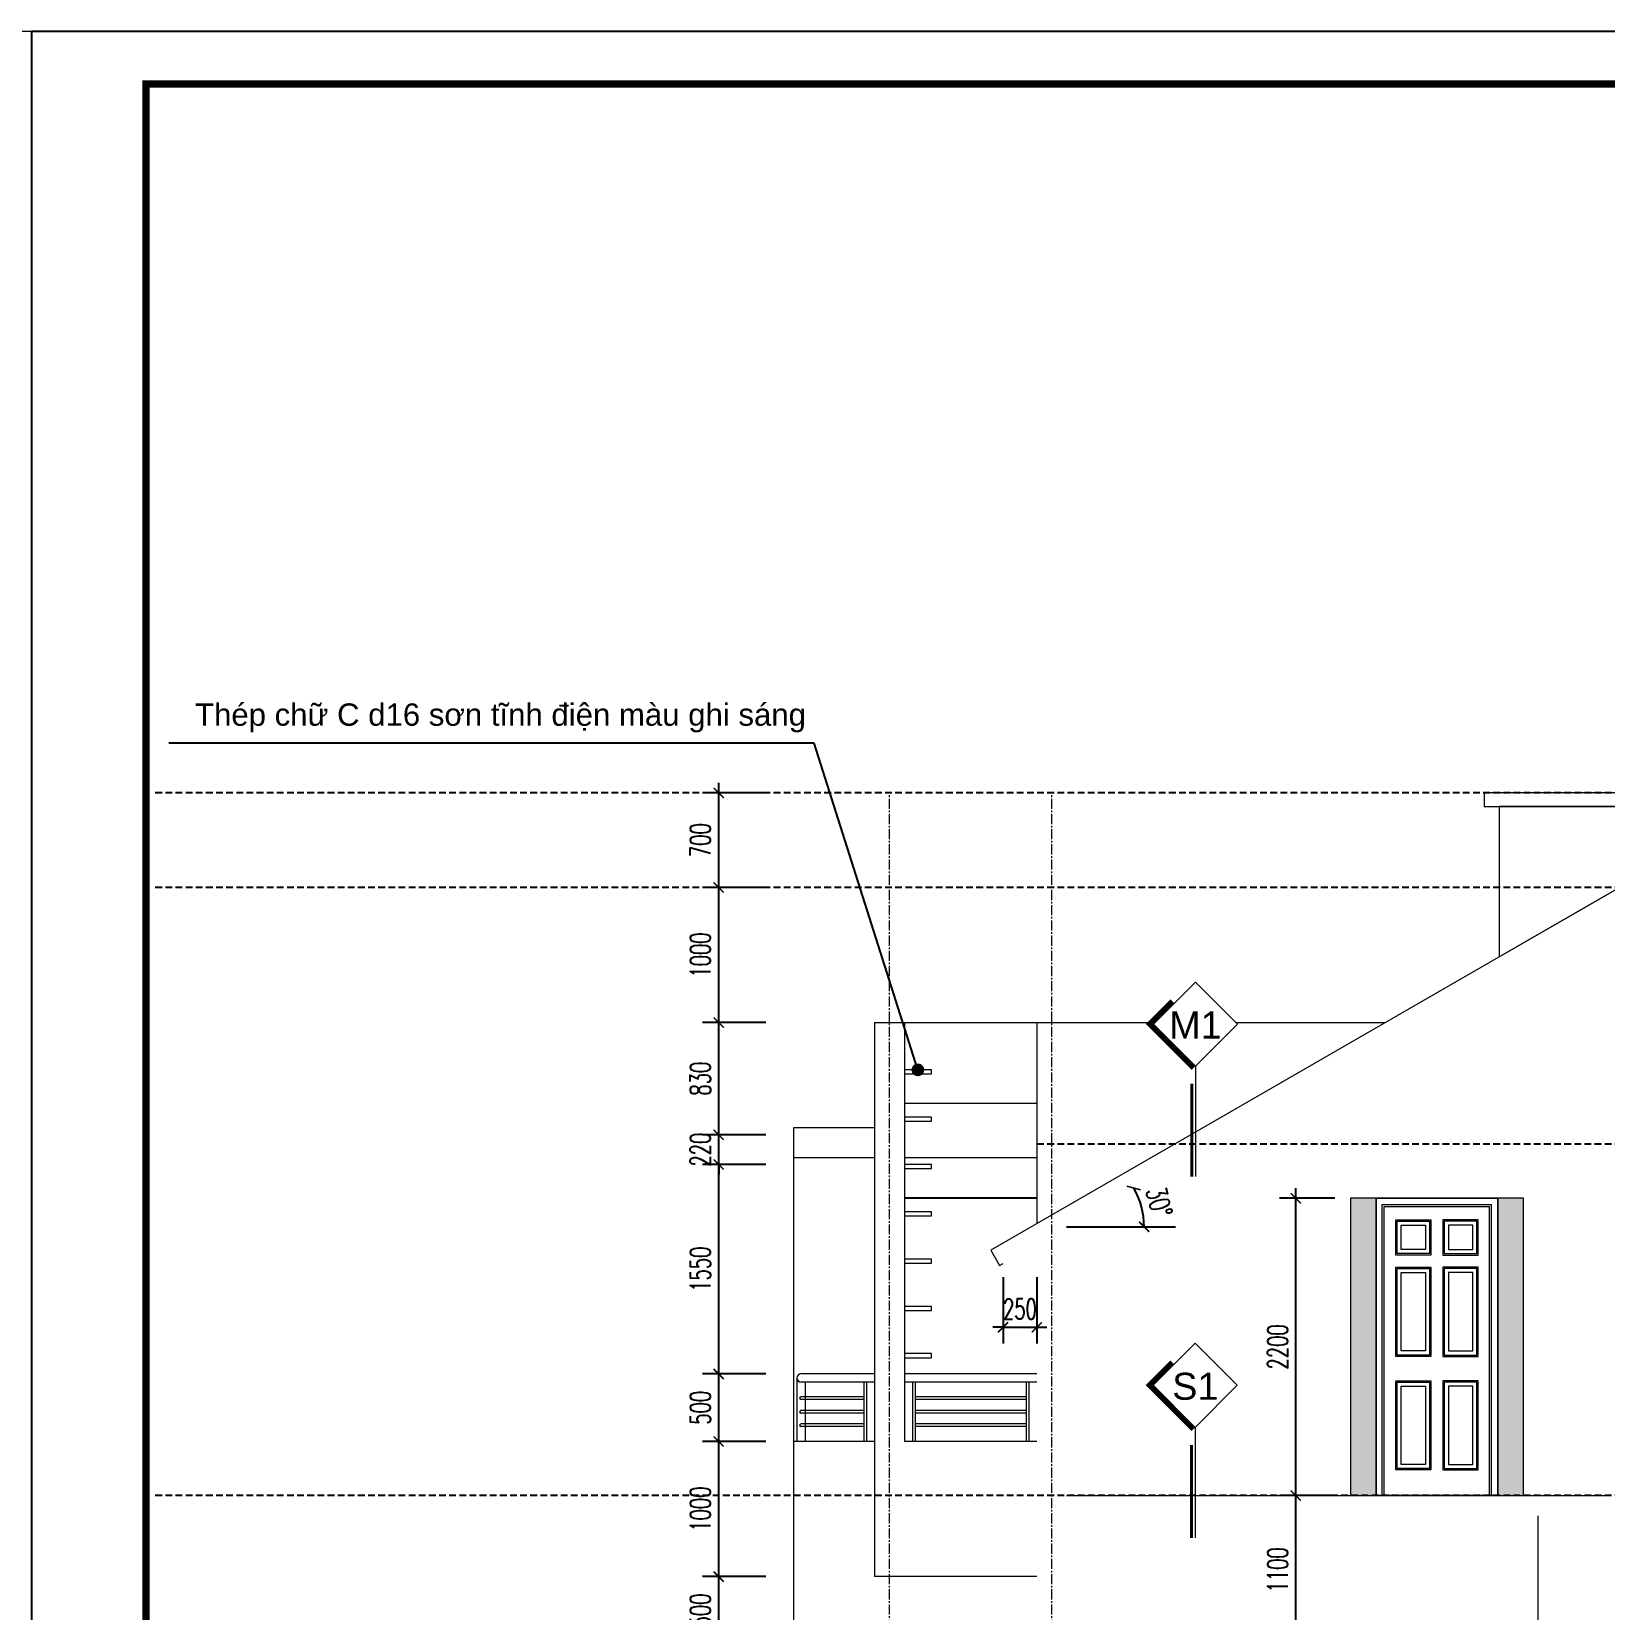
# Model space of a CAD drawing. Header units: millimetres. Extents: x -229618 to 2906, y -178063 to 96806.
# Drawn here: x -123107 to -111462, y -145055 to -133372 of the extents above; entities that cross this region are included whole.
import ezdxf
from ezdxf.enums import TextEntityAlignment as Align

# ---------------------------------------------------------------- set-up
doc = ezdxf.new("R2010")
doc.units = ezdxf.units.MM
doc.header["$LTSCALE"] = 200
doc.header["$MEASUREMENT"] = 0
doc.set_wipeout_variables(frame=1)
doc.header["$PDMODE"] = 3
doc.header["$PDSIZE"] = 50
for name, pattern in [('CENTER', [2, 1.25, -0.25, 0.25, -0.25]), ('CENTER2', [1.125, 0.75, -0.125, 0.125, -0.125]), ('DASHED2', [0.375, 0.25, -0.125])]:
    doc.linetypes.add(name, pattern=pattern)
doc.layers.get('0').update_dxf_attribs({"color": 95, "linetype": 'CONTINUOUS'})
doc.layers.get('DEFPOINTS').update_dxf_attribs({"linetype": 'CONTINUOUS'})
for name, color, linetype, lineweight in [('cat', 1, 'CONTINUOUS', 40), ('hatch', 250, 'CONTINUOUS', 5), ('nho', 252, 'CONTINUOUS', 15), ('thay', 7, 'CONTINUOUS', 18), ('tim', 18, 'CENTER2', 9)]:
    doc.layers.add(name, color=color, linetype=linetype, lineweight=lineweight)
for name, color, linetype in [('DIM', 251, 'CONTINUOUS'), ('KHUNGTEN', 7, 'CONTINUOUS'), ('TEXT', 33, 'CONTINUOUS'), ('TRUC', 251, 'CENTER'), ('VAT-LIEU', 251, 'CONTINUOUS')]:
    doc.layers.add(name, color=color, linetype=linetype)
doc.layers.add('in', color=203, linetype='CONTINUOUS', lineweight=5, plot=False)
doc.styles.add('Arial iso', font='vnarial_0.ttf')
doc.styles.add('CHU HOA Day', font='Vharial_0.ttf')
doc.styles.add('Scale', font='vnsimli.shx', dxfattribs={"width": 0.65, "bigfont": 'bigfont.shx'})
doc.dimstyles.new('Scale', dxfattribs={"dimscale": 75, "dimtxt": 2, "dimasz": 1, "dimexe": 1.6, "dimexo": 0, "dimgap": 0.8, "dimtad": 1, "dimdec": 0, "dimzin": 0, "dimdsep": 46, "dimtxsty": 'Scale', "dimblk": 'ARCHTICK', "dimcen": 0.1, "dimdle": 1, "dimclrd": 256, "dimclre": 256, "dimclrt": 3, "dimadec": 0, "dimazin": 0, "dimtfac": 1, "dimtdec": 0, "dimtix": 1, "dimtmove": 2, "dimatfit": 3, "dimldrblk": 'ARCHTICK', "dimfxl": 0, "dimtolj": 1, "dimtzin": 0, "dimarcsym": 0})

# ---------------------------------------------------------------- blocks, each defined once
blk = doc.blocks.new('KhungA3')
at = {"layer": 'DEFPOINTS', "color": 8}
blk.add_lwpolyline([(-3.74, 3.81), (416.31, 3.81), (416.31, 300.81), (-3.74, 300.81)], close=True, dxfattribs=at)
at = {"layer": 'KHUNGTEN', "color": 4, "const_width": 0.724}
blk.add_lwpolyline([(7.54, 8.99), (411.13, 8.99), (411.13, 295.64), (7.54, 295.64)], close=True, dxfattribs=at)
blk = doc.blocks.new('D1')
for p, q in [((855, 2155), (45, 2155)), ((45, 0), (45, 2155)), ((60, 0), (60, 2140)), ((840, 2140), (60, 2140)), ((840, 0), (840, 2140)), ((855, 0), (855, 2155)), ((0, 0), (900, 0))]:
    blk.add_line(p, q)
for points in [[(900, 0), (900, 2200), (0, 2200), (0, 0)], [(405, 2040), (405, 1780), (145, 1780), (145, 2040), (405, 2040)], [(495, 2040), (495, 1780), (755, 1780), (755, 2040), (495, 2040)], [(405, 1690), (405, 1030), (145, 1030), (145, 1690), (405, 1690)], [(495, 1690), (495, 1030), (755, 1030), (755, 1690), (495, 1690)], [(45, 1220), (45, 1290)], [(405, 850), (405, 190), (145, 190), (145, 850), (405, 850)], [(495, 850), (495, 190), (755, 190), (755, 850), (495, 850)]]:
    blk.add_lwpolyline(points)
for points in [[(395, 2030), (395, 1790), (155, 1790), (155, 2030)], [(365, 2000), (365, 1820), (185, 1820), (185, 2000)], [(505, 2030), (505, 1790), (745, 1790), (745, 2030)], [(535, 2000), (535, 1820), (715, 1820), (715, 2000)], [(395, 1680), (395, 1040), (155, 1040), (155, 1680)], [(365, 1650), (365, 1070), (185, 1070), (185, 1650)], [(505, 1680), (505, 1040), (745, 1040), (745, 1680)], [(535, 1650), (535, 1070), (715, 1070), (715, 1650)], [(395, 840), (395, 200), (155, 200), (155, 840)], [(505, 840), (505, 200), (745, 200), (745, 840)], [(365, 810), (365, 230), (185, 230), (185, 810)], [(535, 810), (535, 230), (715, 230), (715, 810)]]:
    blk.add_lwpolyline(points, close=True)
at = {"const_width": 7.5}
for points in [[(45, 1892), (45, 1962)], [(45, 178), (45, 248)]]:
    blk.add_lwpolyline(points, dxfattribs=at)
blk = doc.blocks.new('_ArchTick')
at = {"color": 0, "linetype": 'ByBlock', "const_width": 0.15}
blk.add_lwpolyline([(-0.5, -0.5), (0.5, 0.5)], dxfattribs=at)
blk = doc.blocks.new('*D2475')
at = {"layer": 'DEFPOINTS', "color": 0, "linetype": 'Continuous'}
for p in [(-118023, -144805), (-117674, -144805), (-117674, -145305)]:
    blk.add_point(p, dxfattribs=at)
at = {"layer": 'DIM', "linetype": 'Continuous', "lineweight": -2}
for p, q in [((-118023, -145380), (-118023, -144730)), ((-117674, -144805), (-118143, -144805)), ((-117674, -145305), (-118143, -145305))]:
    blk.add_line(p, q, dxfattribs=at)
at = {"layer": 'DIM', "linetype": 'Continuous', "lineweight": -2, "xscale": 75, "yscale": 75, "zscale": 75}
for p, rotation in [((-118023, -144805), 90), ((-118023, -145305), 270)]:
    blk.add_blockref('_ArchTick', p, dxfattribs=dict(at, rotation=rotation))
at = {"layer": 'DIM', "color": 3, "linetype": 'Continuous', "insert": (-118158, -145055), "char_height": 150, "attachment_point": 5, "rotation": 90, "style": 'Scale'}
blk.add_mtext('\\A1;500', dxfattribs=at)
blk = doc.blocks.new('*D2476')
at = {"layer": 'DEFPOINTS', "color": 0, "linetype": 'Continuous'}
for p in [(-118023, -143805), (-117674, -143805), (-117674, -144805)]:
    blk.add_point(p, dxfattribs=at)
at = {"layer": 'DIM', "linetype": 'Continuous', "lineweight": -2}
for p, q in [((-117674, -143805), (-118143, -143805)), ((-118023, -144880), (-118023, -143730)), ((-117674, -144805), (-118143, -144805))]:
    blk.add_line(p, q, dxfattribs=at)
at = {"layer": 'DIM', "linetype": 'Continuous', "lineweight": -2, "xscale": 75, "yscale": 75, "zscale": 75}
for p, rotation in [((-118023, -143805), 90), ((-118023, -144805), 270)]:
    blk.add_blockref('_ArchTick', p, dxfattribs=dict(at, rotation=rotation))
at = {"layer": 'DIM', "color": 3, "linetype": 'Continuous', "insert": (-118158, -144305), "char_height": 150, "attachment_point": 5, "rotation": 90, "style": 'Scale'}
blk.add_mtext('\\A1;1000', dxfattribs=at)
blk = doc.blocks.new('*D2477')
at = {"layer": 'DEFPOINTS', "color": 0, "linetype": 'Continuous'}
for p in [(-118023, -143305), (-117674, -143305), (-117674, -143805)]:
    blk.add_point(p, dxfattribs=at)
at = {"layer": 'DIM', "linetype": 'Continuous', "lineweight": -2}
for p, q in [((-118023, -143880), (-118023, -143230)), ((-117674, -143305), (-118143, -143305)), ((-117674, -143805), (-118143, -143805))]:
    blk.add_line(p, q, dxfattribs=at)
at = {"layer": 'DIM', "linetype": 'Continuous', "lineweight": -2, "xscale": 75, "yscale": 75, "zscale": 75}
for p, rotation in [((-118023, -143305), 90), ((-118023, -143805), 270)]:
    blk.add_blockref('_ArchTick', p, dxfattribs=dict(at, rotation=rotation))
at = {"layer": 'DIM', "color": 3, "linetype": 'Continuous', "insert": (-118158, -143555), "char_height": 150, "attachment_point": 5, "rotation": 90, "style": 'Scale'}
blk.add_mtext('\\A1;500', dxfattribs=at)
blk = doc.blocks.new('*D2478')
at = {"layer": 'DEFPOINTS', "color": 0, "linetype": 'Continuous'}
for p in [(-118023, -141755), (-117674, -141755), (-117674, -143305)]:
    blk.add_point(p, dxfattribs=at)
at = {"layer": 'DIM', "linetype": 'Continuous', "lineweight": -2}
for p, q in [((-118023, -143380), (-118023, -141680)), ((-117674, -141755), (-118143, -141755)), ((-117674, -143305), (-118143, -143305))]:
    blk.add_line(p, q, dxfattribs=at)
at = {"layer": 'DIM', "linetype": 'Continuous', "lineweight": -2, "xscale": 75, "yscale": 75, "zscale": 75}
for p, rotation in [((-118023, -141755), 90), ((-118023, -143305), 270)]:
    blk.add_blockref('_ArchTick', p, dxfattribs=dict(at, rotation=rotation))
at = {"layer": 'DIM', "color": 3, "linetype": 'Continuous', "insert": (-118158, -142530), "char_height": 150, "attachment_point": 5, "rotation": 90, "style": 'Scale'}
blk.add_mtext('\\A1;1550', dxfattribs=at)
blk = doc.blocks.new('*D2479')
at = {"layer": 'DEFPOINTS', "color": 0, "linetype": 'Continuous'}
for p in [(-118023, -141535), (-117674, -141535), (-117674, -141755)]:
    blk.add_point(p, dxfattribs=at)
at = {"layer": 'DIM', "linetype": 'Continuous', "lineweight": -2}
for p, q in [((-118023, -141535), (-118023, -141460)), ((-117674, -141535), (-118143, -141535)), ((-118023, -141755), (-118023, -141535)), ((-117674, -141755), (-118143, -141755)), ((-118023, -141755), (-118023, -141830))]:
    blk.add_line(p, q, dxfattribs=at)
at = {"layer": 'DIM', "linetype": 'Continuous', "lineweight": -2, "xscale": 75, "yscale": 75, "zscale": 75}
for p, rotation in [((-118023, -141535), 270), ((-118023, -141755), 90)]:
    blk.add_blockref('_ArchTick', p, dxfattribs=dict(at, rotation=rotation))
at = {"layer": 'DIM', "color": 3, "linetype": 'Continuous', "insert": (-118158, -141645), "char_height": 150, "attachment_point": 5, "rotation": 90, "style": 'Scale'}
blk.add_mtext('\\A1;220', dxfattribs=at)
blk = doc.blocks.new('*D2480')
at = {"layer": 'DEFPOINTS', "color": 0, "linetype": 'Continuous'}
for p in [(-118023, -140705), (-117674, -140705), (-117674, -141535)]:
    blk.add_point(p, dxfattribs=at)
at = {"layer": 'DIM', "linetype": 'Continuous', "lineweight": -2}
for p, q in [((-118023, -141610), (-118023, -140630)), ((-117674, -140705), (-118143, -140705)), ((-117674, -141535), (-118143, -141535))]:
    blk.add_line(p, q, dxfattribs=at)
at = {"layer": 'DIM', "linetype": 'Continuous', "lineweight": -2, "xscale": 75, "yscale": 75, "zscale": 75}
for p, rotation in [((-118023, -140705), 90), ((-118023, -141535), 270)]:
    blk.add_blockref('_ArchTick', p, dxfattribs=dict(at, rotation=rotation))
at = {"layer": 'DIM', "color": 3, "linetype": 'Continuous', "insert": (-118158, -141120), "char_height": 150, "attachment_point": 5, "rotation": 90, "style": 'Scale'}
blk.add_mtext('\\A1;830', dxfattribs=at)
blk = doc.blocks.new('*D2481')
at = {"layer": 'DEFPOINTS', "color": 0, "linetype": 'Continuous'}
for p in [(-118023, -139705), (-117674, -139705), (-117674, -140705)]:
    blk.add_point(p, dxfattribs=at)
at = {"layer": 'DIM', "linetype": 'Continuous', "lineweight": -2}
for p, q in [((-117674, -139705), (-118143, -139705)), ((-118023, -140780), (-118023, -139630)), ((-117674, -140705), (-118143, -140705))]:
    blk.add_line(p, q, dxfattribs=at)
at = {"layer": 'DIM', "linetype": 'Continuous', "lineweight": -2, "xscale": 75, "yscale": 75, "zscale": 75}
for p, rotation in [((-118023, -139705), 90), ((-118023, -140705), 270)]:
    blk.add_blockref('_ArchTick', p, dxfattribs=dict(at, rotation=rotation))
at = {"layer": 'DIM', "color": 3, "linetype": 'Continuous', "insert": (-118158, -140205), "char_height": 150, "attachment_point": 5, "rotation": 90, "style": 'Scale'}
blk.add_mtext('\\A1;1000', dxfattribs=at)
blk = doc.blocks.new('*D2482')
at = {"layer": 'DEFPOINTS', "color": 0, "linetype": 'Continuous'}
for p in [(-118023, -139005), (-117674, -139005), (-117674, -139705)]:
    blk.add_point(p, dxfattribs=at)
at = {"layer": 'DIM', "linetype": 'Continuous', "lineweight": -2}
for p, q in [((-117674, -139005), (-118143, -139005)), ((-118023, -139780), (-118023, -138930)), ((-117674, -139705), (-118143, -139705))]:
    blk.add_line(p, q, dxfattribs=at)
at = {"layer": 'DIM', "linetype": 'Continuous', "lineweight": -2, "xscale": 75, "yscale": 75, "zscale": 75}
for p, rotation in [((-118023, -139005), 90), ((-118023, -139705), 270)]:
    blk.add_blockref('_ArchTick', p, dxfattribs=dict(at, rotation=rotation))
at = {"layer": 'DIM', "color": 3, "linetype": 'Continuous', "insert": (-118158, -139355), "char_height": 150, "attachment_point": 5, "rotation": 90, "style": 'Scale'}
blk.add_mtext('\\A1;700', dxfattribs=at)
blk = doc.blocks.new('*D2487')
at = {"layer": 'DEFPOINTS', "color": 0, "linetype": 'Continuous'}
for p in [(-113753, -144205), (-113464, -144205), (-113464, -145305)]:
    blk.add_point(p, dxfattribs=at)
at = {"layer": 'DIM', "linetype": 'Continuous', "lineweight": -2}
for p, q in [((-113753, -145380), (-113753, -144130)), ((-113464, -144205), (-113873, -144205)), ((-113464, -145305), (-113873, -145305))]:
    blk.add_line(p, q, dxfattribs=at)
at = {"layer": 'DIM', "linetype": 'Continuous', "lineweight": -2, "xscale": 75, "yscale": 75, "zscale": 75}
for p, rotation in [((-113753, -144205), 90), ((-113753, -145305), 270)]:
    blk.add_blockref('_ArchTick', p, dxfattribs=dict(at, rotation=rotation))
at = {"layer": 'DIM', "color": 3, "linetype": 'Continuous', "insert": (-113888, -144755), "char_height": 150, "attachment_point": 5, "rotation": 90, "style": 'Scale'}
blk.add_mtext('\\A1;1100', dxfattribs=at)
blk = doc.blocks.new('*D2488')
at = {"layer": 'DEFPOINTS', "color": 0, "linetype": 'Continuous'}
for p in [(-113753, -142005), (-113464, -142005), (-113464, -144205)]:
    blk.add_point(p, dxfattribs=at)
at = {"layer": 'DIM', "linetype": 'Continuous', "lineweight": -2}
for p, q in [((-113753, -144280), (-113753, -141930)), ((-113464, -142005), (-113873, -142005)), ((-113464, -144205), (-113873, -144205))]:
    blk.add_line(p, q, dxfattribs=at)
at = {"layer": 'DIM', "linetype": 'Continuous', "lineweight": -2, "xscale": 75, "yscale": 75, "zscale": 75}
for p, rotation in [((-113753, -142005), 90), ((-113753, -144205), 270)]:
    blk.add_blockref('_ArchTick', p, dxfattribs=dict(at, rotation=rotation))
at = {"layer": 'DIM', "color": 3, "linetype": 'Continuous', "insert": (-113888, -143105), "char_height": 150, "attachment_point": 5, "rotation": 90, "style": 'Scale'}
blk.add_mtext('\\A1;2200', dxfattribs=at)
blk = doc.blocks.new('kyhieu1')
at = {"layer": 'cat', "ltscale": 600}
blk.add_line((27, -131), (27, -817), dxfattribs=at)
at = {"color": 15, "linetype": 'Continuous'}
blk.add_wipeout([(0, 0), (311, 311), (0, 622), (-311, 311)], dxfattribs=at).dxf.layer = 'thay'
at = {"linetype": 'Continuous'}
blk.add_wipeout([(0, 622), (-311, 311), (0, 0), (311, 311)], dxfattribs=at).dxf.layer = 'DIM'
at = {"layer": 'thay', "ltscale": 600}
blk.add_line((0, 0), (0, -817), dxfattribs=at)
at = {"layer": 'thay', "color": 15, "linetype": 'Continuous'}
blk.add_lwpolyline([(0, 0), (311, 311), (0, 622), (-311, 311)], close=True, dxfattribs=at)
at = {"layer": 'thay', "color": 1, "linetype": 'Continuous', "const_width": 40}
blk.add_lwpolyline([(14, -14), (339, 311), (170, 481)], dxfattribs=at)
at = {"layer": 'TEXT', "style": 'CHU HOA Day'}
blk.add_attdef('N1', text='', height=200, dxfattribs=at).set_placement((0, 304), align=Align.MIDDLE)
blk = doc.blocks.new('*D2511')
at = {"layer": 'DEFPOINTS', "color": 0}
for p in [(-111359, -139855), (-114884, -142117), (-115449, -142216), (-114643, -142216), (-115919, -142488)]:
    blk.add_point(p, dxfattribs=at)
at = {"layer": 'DIM', "lineweight": -2}
blk.add_arc((-115449, -142216), 574, 0, 30, dxfattribs=at)
at = {"layer": 'DIM', "lineweight": -2, "xscale": 75, "yscale": 75, "zscale": 75}
for p, rotation in [((-114952, -141929), 120.000000000005), ((-114875, -142216), 270.0000000000002)]:
    blk.add_blockref('_ArchTick', p, dxfattribs=dict(at, rotation=rotation))
at = {"layer": 'DIM', "color": 3, "insert": (-114764, -142033), "char_height": 150, "attachment_point": 5, "rotation": 285, "style": 'Scale'}
blk.add_mtext('\\A1;30°', dxfattribs=at)
blk = doc.blocks.new('*D2954')
at = {"layer": 'DEFPOINTS', "color": 0}
for p in [(-115919, -142590), (-115669, -142590), (-115669, -142960)]:
    blk.add_point(p, dxfattribs=at)
at = {"layer": 'DIM', "lineweight": -2}
for p, q in [((-115919, -142590), (-115919, -143080)), ((-115669, -142590), (-115669, -143080)), ((-115919, -142960), (-115994, -142960)), ((-115919, -142960), (-115669, -142960)), ((-115669, -142960), (-115594, -142960))]:
    blk.add_line(p, q, dxfattribs=at)
at = {"layer": 'DIM', "lineweight": -2, "xscale": 75, "yscale": 75, "zscale": 75}
blk.add_blockref('_ArchTick', (-115919, -142960), dxfattribs=at)
at = {"layer": 'DIM', "lineweight": -2, "xscale": 75, "yscale": 75, "zscale": 75, "rotation": 180}
blk.add_blockref('_ArchTick', (-115669, -142960), dxfattribs=at)
at = {"layer": 'DIM', "color": 3, "insert": (-115794, -142825), "char_height": 150, "attachment_point": 5, "style": 'Scale'}
blk.add_mtext('\\A1;250', dxfattribs=at)

msp = doc.modelspace()

# ---------------------------------------------------------------- hatches: boundary and pattern name
at = {"layer": 'hatch', "linetype": 'Continuous'}
h = msp.add_hatch(dxfattribs=at)
h.set_pattern_fill('AR-CONC,_O', color=256, scale=15)
h.set_pattern_definition([(130, (-49062.475, -144204.865), (-107.58903, -9.41282), [11.25, -123.75]), (185, (-49062.48, -144204.86), (20.8127, 112.82882), [9, -99]), (79.5486, (-49071.44, -144205.65), (-86.7764, 103.41593), [9.56103, -105.17132]), (133.8158, (-49062.48, -144174.86), (-160.08616, -24.82785), [16.875, -185.625]), (83.3644, (-49075.82, -144176.93), (-140.1994, 146.11768), [14.34154, -157.75695]), (188.8158, (-49062.48, -144174.86), (-140.1993, 146.1178), [13.5, -148.5]), (159, (-49077.475, -144182.365), (-89.53606, -60.39283), [11.25, -123.75]), (214, (-49077.48, -144182.36), (-36.4973, 108.7725), [9, -99]), (108.5486, (-49084.94, -144187.4), (-126.0334, 48.37957), [9.56103, -105.17132]), (142.5, (-49062.475, -144204.865), (-1.823978, 49.934078), [0, -97.8, 0, -100.5, 0, -99.375]), (172.5, (-49062.475, -144204.865), (-39.46043, 59.161757), [0, -57.3, 0, -95.55, 0, -37.875]), (212.5, (-49029.025, -144204.865), (-80.073365, -3.38323), [0, -37.5, 0, -117, 0, -155.25]), (222.5, (-49014.025, -144204.865), (-87.477925, 15.01575), [0, -48.75, 0, -77.7, 0, -110.25])])
h.paths.add_polyline_path([(-113348.9, -142004.9), (-113158.9, -142004.9), (-113158.9, -144204.9), (-113348.9, -144204.9)])
h.paths.add_polyline_path([(-112258.9, -142004.9), (-112068.9, -142004.9), (-112068.9, -144204.9), (-112258.9, -144204.9)])

# ---------------------------------------------------------------- linework, layer by layer
at = {"layer": 'DIM'}
msp.add_line((-115448.9, -142216.2), (-114643, -142216.2), dxfattribs=at)
at = {"layer": 'in', "linetype": 'Continuous'}
for points in [[(-154609.9, -155646.6), (-123106.7, -155646.6), (-123106.7, -133371.6), (-154609.9, -133371.6)], [(-123106.7, -155646.6), (-91603.5, -155646.6), (-91603.5, -133371.6), (-123106.7, -133371.6)]]:
    msp.add_lwpolyline(points, close=True, dxfattribs=at)
at = {"layer": 'nho', "linetype": 'Continuous'}
for p, q in [((-117443.9, -143334.9), (-117443.9, -143804.9)), ((-117383.9, -143364.9), (-117383.9, -143804.9)), ((-116948.9, -143364.9), (-116948.9, -143804.9)), ((-116928.9, -143364.9), (-116928.9, -143804.9)), ((-116588.9, -143364.9), (-116588.9, -143804.9)), ((-116568.9, -143364.9), (-116568.9, -143804.9)), ((-115748.9, -143364.9), (-115748.9, -143804.9)), ((-115728.9, -143364.9), (-115728.9, -143804.9)), ((-116948.9, -143474.9), (-117413.9, -143474.9)), ((-116948.9, -143494.9), (-117413.9, -143494.9)), ((-116948.9, -143574.9), (-117413.9, -143574.9)), ((-115748.9, -143474.9), (-116568.9, -143474.9)), ((-115748.9, -143494.9), (-116568.9, -143494.9)), ((-115748.9, -143574.9), (-116568.9, -143574.9)), ((-116948.9, -143594.9), (-117413.9, -143594.9)), ((-116948.9, -143674.9), (-117413.9, -143674.9)), ((-116948.9, -143694.9), (-117413.9, -143694.9)), ((-115748.9, -143594.9), (-116568.9, -143594.9)), ((-115748.9, -143674.9), (-116568.9, -143674.9)), ((-115748.9, -143694.9), (-116568.9, -143694.9))]:
    msp.add_line(p, q, dxfattribs=at)
for points in [[(-116648.9, -141084.9), (-116448.9, -141084.9), (-116448.9, -141054.9), (-116648.9, -141054.9)], [(-116648.9, -141434.9), (-116448.9, -141434.9), (-116448.9, -141404.9), (-116648.9, -141404.9)], [(-116648.9, -141784.9), (-116448.9, -141784.9), (-116448.9, -141754.9), (-116648.9, -141754.9)], [(-116648.9, -142134.9), (-116448.9, -142134.9), (-116448.9, -142104.9), (-116648.9, -142104.9)], [(-116648.9, -142484.9), (-116448.9, -142484.9), (-116448.9, -142454.9), (-116648.9, -142454.9)], [(-116648.9, -142834.9), (-116448.9, -142834.9), (-116448.9, -142804.9), (-116648.9, -142804.9)], [(-116648.9, -143184.9), (-116448.9, -143184.9), (-116448.9, -143154.9), (-116648.9, -143154.9)]]:
    msp.add_lwpolyline(points, dxfattribs=at)
for centre in [(-117413.9, -143484.9), (-117413.9, -143584.9), (-117413.9, -143684.9)]:
    msp.add_arc(centre, 10, 90, 270, dxfattribs=at)
at = {"layer": 'thay', "linetype": 'Continuous'}
for p, q in [((-111358.9, -139704.9), (-116009.8, -142390)), ((-116868.9, -140704.9), (-116868.9, -144804.9)), ((-116868.9, -140704.9), (-113091, -140704.9)), ((-116648.9, -140704.9), (-116648.9, -143804.9)), ((-115668.9, -140704.9), (-115668.9, -142193.2)), ((-115668.9, -141304.9), (-116648.9, -141304.9)), ((-117468.9, -141484.9), (-117468.9, -147904.9)), ((-116868.9, -141484.9), (-117468.9, -141484.9)), ((-116868.9, -141704.9), (-117468.9, -141704.9)), ((-115668.9, -141704.9), (-116648.9, -141704.9)), ((-116009.8, -142390), (-115944.8, -142502.5)), ((-115944.8, -142502.5), (-115918.9, -142487.6)), ((-116868.9, -143304.9), (-117413.9, -143304.9)), ((-115668.9, -143304.9), (-116648.9, -143304.9)), ((-116868.9, -143364.9), (-117413.9, -143364.9)), ((-115668.9, -143364.9), (-116648.9, -143364.9)), ((-116868.9, -143804.9), (-117468.9, -143804.9)), ((-115668.9, -143804.9), (-116648.9, -143804.9)), ((-111958.9, -147504.9), (-111958.9, -144354.9)), ((-115668.9, -144804.9), (-116868.9, -144804.9))]:
    msp.add_line(p, q, dxfattribs=at)
at = {"layer": 'thay'}
for points in [[(-111248.9, -139004.9), (-112358.9, -139004.9), (-112358.9, -139104.9), (-111248.9, -139104.9)], [(-111358.9, -139104.9), (-112248.9, -139104.9), (-112248.9, -140218.7), (-111358.9, -139704.9)]]:
    msp.add_lwpolyline(points, close=True, dxfattribs=at)
at = {"layer": 'thay', "linetype": 'Continuous'}
for points in [[(-112068.9, -142004.9), (-113348.9, -142004.9), (-113348.9, -144204.9), (-112068.9, -144204.9)], [(-112258.9, -142004.9), (-113158.9, -142004.9), (-113158.9, -144204.9), (-112258.9, -144204.9)]]:
    msp.add_lwpolyline(points, close=True, dxfattribs=at)
msp.add_lwpolyline([(-115448.9, -144204.9), (-111468.9, -144204.9)], dxfattribs=at)
msp.add_arc((-117413.9, -143334.9), 30, 90, 270, dxfattribs=at)
at = {"layer": 'tim', "ltscale": 0.5}
for p, q in [((-116758.9, -153410.8), (-116758.9, -139012)), ((-115558.9, -153410.8), (-115558.9, -139012))]:
    msp.add_line(p, q, dxfattribs=at)
at = {"layer": 'TRUC', "linetype": 'DASHED2'}
for p, q in [((-95441.6, -139004.9), (-122218.1, -139004.9)), ((-95441.6, -139704.9), (-122218.1, -139704.9)), ((-95441.6, -141604.9), (-115668.9, -141604.9)), ((-95441.6, -144204.9), (-122218.1, -144204.9))]:
    msp.add_line(p, q, dxfattribs=at)
at = {"layer": 'VAT-LIEU', "linetype": 'Continuous'}
msp.add_line((-115668.9, -142004.9), (-116648.9, -142004.9), dxfattribs=at)

# ---------------------------------------------------------------- block references
at = {"layer": 'hatch', "linetype": 'Continuous', "xscale": -1}
msp.add_blockref('D1', (-112258.9, -144204.9), dxfattribs=at)
at = {"layer": 'KHUNGTEN', "xscale": 75, "yscale": 75, "zscale": 75.00000000000009}
msp.add_blockref('KhungA3', (-122826.4, -155932.6), dxfattribs=at)

# ---------------------------------------------------------------- texts
at = {"layer": 'TEXT', "style": 'Arial iso'}
msp.add_text('ThÐp ch÷ C d16 s¬n tÜnh ®iÖn mµu ghi s¸ng', height=165, dxfattribs=at).set_placement((-121897.7, -138508.3))

# ---------------------------------------------------------------- dimensions: what is measured, and where the dimension line sits
at = {"layer": 'DIM', "linetype": 'Continuous'}
for base, p1, p2, picture, middle in [((-118022.7, -139004.9), (-117674.3, -139704.9), (-117674.3, -139004.9), '*D2482', (-118157.7, -139354.9)), ((-118022.7, -139704.9), (-117674.3, -140704.9), (-117674.3, -139704.9), '*D2481', (-118157.7, -140204.9)), ((-118022.7, -140704.9), (-117674.3, -141534.9), (-117674.3, -140704.9), '*D2480', (-118157.7, -141119.9)), ((-118022.7, -141534.9), (-117674.3, -141754.9), (-117674.3, -141534.9), '*D2479', (-118157.7, -141644.9)), ((-118022.7, -141754.9), (-117674.3, -143304.9), (-117674.3, -141754.9), '*D2478', (-118157.7, -142529.9)), ((-113753.4, -142004.9), (-113463.6, -144204.9), (-113463.6, -142004.9), '*D2488', (-113888.4, -143104.9)), ((-118022.7, -143304.9), (-117674.3, -143804.9), (-117674.3, -143304.9), '*D2477', (-118157.7, -143554.9)), ((-118022.7, -143804.9), (-117674.3, -144804.9), (-117674.3, -143804.9), '*D2476', (-118157.7, -144304.9)), ((-113753.4, -144204.9), (-113463.6, -145304.9), (-113463.6, -144204.9), '*D2487', (-113888.4, -144754.9)), ((-118022.7, -144804.9), (-117674.3, -145304.9), (-117674.3, -144804.9), '*D2475', (-118157.7, -145054.9))]:
    dim = msp.add_linear_dim(base=base, p1=p1, p2=p2, angle=90, dimstyle='Scale', override={"dimfxl": 70}, dxfattribs=at)
    dim.commit()
    dim.dimension.update_dxf_attribs({"geometry": picture, "text_midpoint": middle})
at = {"layer": 'DIM'}
dim = msp.add_linear_dim(base=(-115668.9, -142960.3), p1=(-115918.9, -142590.4), p2=(-115668.9, -142590.4), dimstyle='Scale', dxfattribs=at)
dim.commit()
dim.dimension.update_dxf_attribs({"geometry": '*D2954', "text_midpoint": (-115793.9, -142825.3)})

# ---------------------------------------------------------------- leaders
at = {"layer": 'DIM', "linetype": 'Continuous', "ltscale": 8}
msp.add_leader([(-116548.9, -141054.9), (-117315.9, -138636.8), (-122090.1, -138636.8)], dimstyle='Scale', override={"dimasz": 5, "dimldrblk": 'DotSmall'}, dxfattribs=at)

# ---------------------------------------------------------------- next in the draw order: block references
at = {"layer": 'DIM', "linetype": 'Continuous'}
ref = msp.add_blockref('kyhieu1', (-114495.7, -141027), dxfattribs=dict(at, xscale=-1))
ref.add_attrib('N1', 'm1', dxfattribs={"layer": 'TEXT', "height": 200, "style": 'CHU HOA Day'}).set_placement((-114495.7, -140722.9), align=Align.MIDDLE)
ref = msp.add_blockref('kyhieu1', (-114496.5, -143700.1), dxfattribs=dict(at, xscale=-1))
ref.add_attrib('N1', 's1', dxfattribs={"layer": 'TEXT', "height": 200, "style": 'CHU HOA Day'}).set_placement((-114496.5, -143396), align=Align.MIDDLE)

# ---------------------------------------------------------------- next in the draw order: dimensions: what is measured, and where the dimension line sits
at = {"layer": 'DIM'}
dim = msp.add_angular_dim_2l(base=(-114883.7, -142116.6), line1=((-115448.9, -142216.2), (-114643, -142216.2)), line2=((-111358.9, -139854.9), (-115918.9, -142487.6)), dimstyle='Scale', dxfattribs=at)
dim.commit()
dim.dimension.update_dxf_attribs({"geometry": '*D2511', "text_midpoint": (-114764.1, -142032.7)})

doc.saveas('drawing.dxf')
